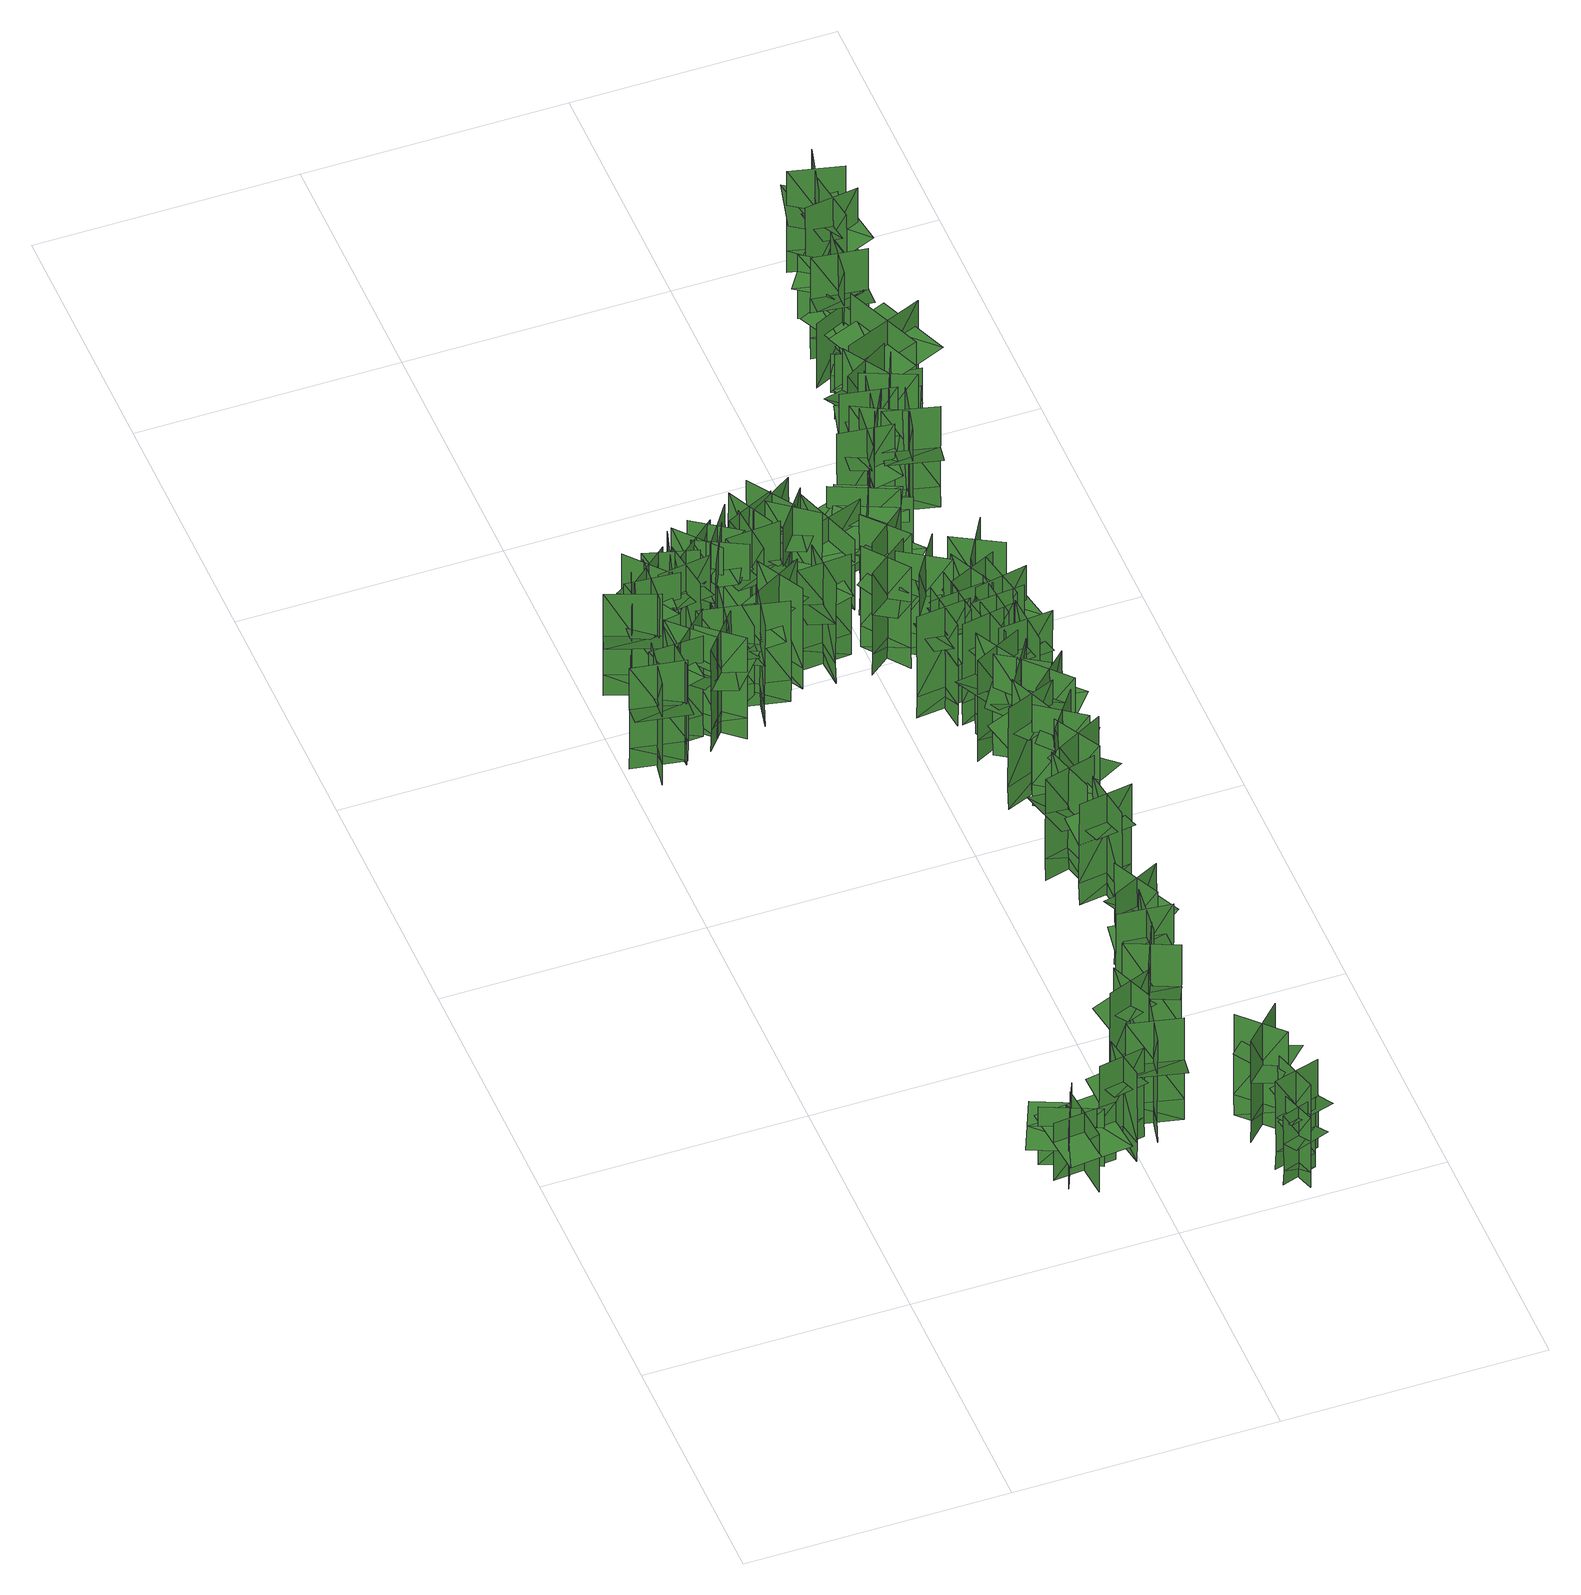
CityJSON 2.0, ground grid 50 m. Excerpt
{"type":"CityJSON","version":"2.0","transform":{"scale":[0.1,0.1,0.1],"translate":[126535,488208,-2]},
"CityObjects":{
"tree1":{"type":"SolitaryVegetationObject","geometry":[{"type":"MultiSurface","lod":"1","boundaries":[[[0,1,2]],[[0,2,3]],[[4,5,6]],[[4,6,7]],[[8,9,10]],[[8,10,11]],[[8,11,12]],[[8,12,13]]]}]},
"tree2":{"type":"SolitaryVegetationObject","geometry":[{"type":"MultiSurface","lod":"1","boundaries":[[[14,15,16]],[[14,16,17]],[[18,19,20]],[[18,20,21]],[[22,23,24]],[[22,24,25]],[[22,25,26]],[[22,26,27]]]}]},
"tree3":{"type":"SolitaryVegetationObject","geometry":[{"type":"MultiSurface","lod":"1","boundaries":[[[28,29,30]],[[28,30,31]],[[32,33,34]],[[32,34,35]],[[36,37,33]],[[36,33,32]],[[38,39,29]],[[38,29,28]],[[40,41,42]],[[40,42,43]],[[44,45,46]],[[44,46,47]]]}]},
"tree4":{"type":"SolitaryVegetationObject","geometry":[{"type":"MultiSurface","lod":"1","boundaries":[[[48,49,50]],[[48,50,51]],[[52,53,54]],[[52,54,55]],[[56,57,53]],[[56,53,52]],[[58,59,49]],[[58,49,48]],[[60,61,62]],[[60,62,63]],[[64,65,66]],[[64,66,67]]]}]},
"tree5":{"type":"SolitaryVegetationObject","geometry":[{"type":"MultiSurface","lod":"1","boundaries":[[[68,69,70]],[[68,70,71]],[[72,73,74]],[[72,74,75]],[[76,77,73]],[[76,73,72]],[[78,79,69]],[[78,69,68]],[[80,81,82]],[[80,82,83]],[[84,85,86]],[[84,86,87]]]}]},
"tree6":{"type":"SolitaryVegetationObject","geometry":[{"type":"MultiSurface","lod":"1","boundaries":[[[88,89,90]],[[88,90,91]],[[92,93,94]],[[92,94,95]],[[96,97,93]],[[96,93,92]],[[98,99,89]],[[98,89,88]],[[100,101,102]],[[100,102,103]],[[104,105,106]],[[104,106,107]]]}]},
"tree7":{"type":"SolitaryVegetationObject","geometry":[{"type":"MultiSurface","lod":"1","boundaries":[[[108,109,110]],[[108,110,111]],[[112,113,114]],[[112,114,115]],[[116,117,113]],[[116,113,112]],[[118,119,109]],[[118,109,108]],[[120,121,122]],[[120,122,123]],[[124,125,126]],[[124,126,127]]]}]},
"tree8":{"type":"SolitaryVegetationObject","geometry":[{"type":"MultiSurface","lod":"1","boundaries":[[[128,129,130]],[[128,130,131]],[[132,133,134]],[[132,134,135]],[[136,137,133]],[[136,133,132]],[[138,139,129]],[[138,129,128]],[[140,141,142]],[[140,142,143]],[[144,145,146]],[[144,146,147]]]}]},
"tree9":{"type":"SolitaryVegetationObject","geometry":[{"type":"MultiSurface","lod":"1","boundaries":[[[148,149,150]],[[148,150,151]],[[152,153,154]],[[152,154,155]],[[156,157,153]],[[156,153,152]],[[158,159,149]],[[158,149,148]],[[160,161,162]],[[160,162,163]],[[164,165,166]],[[164,166,167]]]}]},
"tree10":{"type":"SolitaryVegetationObject","geometry":[{"type":"MultiSurface","lod":"1","boundaries":[[[168,169,170]],[[168,170,171]],[[172,173,174]],[[172,174,175]],[[176,177,173]],[[176,173,172]],[[178,179,169]],[[178,169,168]],[[180,181,182]],[[180,182,183]],[[184,185,186]],[[184,186,187]]]}]},
"tree11":{"type":"SolitaryVegetationObject","geometry":[{"type":"MultiSurface","lod":"1","boundaries":[[[188,189,190]],[[188,190,191]],[[192,193,194]],[[192,194,195]],[[196,197,193]],[[196,193,192]],[[198,199,189]],[[198,189,188]],[[200,201,202]],[[200,202,203]],[[204,205,206]],[[204,206,207]]]}]},
"tree12":{"type":"SolitaryVegetationObject","geometry":[{"type":"MultiSurface","lod":"1","boundaries":[[[208,209,210]],[[208,210,211]],[[212,213,214]],[[212,214,215]],[[216,217,213]],[[216,213,212]],[[218,219,209]],[[218,209,208]],[[220,221,222]],[[220,222,223]],[[224,225,226]],[[224,226,227]]]}]},
"tree13":{"type":"SolitaryVegetationObject","geometry":[{"type":"MultiSurface","lod":"1","boundaries":[[[228,229,230]],[[228,230,231]],[[232,233,234]],[[232,234,235]],[[236,237,233]],[[236,233,232]],[[238,239,229]],[[238,229,228]],[[240,241,242]],[[240,242,243]],[[244,245,246]],[[244,246,247]]]}]},
"tree14":{"type":"SolitaryVegetationObject","geometry":[{"type":"MultiSurface","lod":"1","boundaries":[[[248,249,250]],[[248,250,251]],[[252,253,254]],[[252,254,255]],[[256,257,253]],[[256,253,252]],[[258,259,249]],[[258,249,248]],[[260,261,262]],[[260,262,263]],[[264,265,266]],[[264,266,267]]]}]},
"tree15":{"type":"SolitaryVegetationObject","geometry":[{"type":"MultiSurface","lod":"1","boundaries":[[[268,269,270]],[[268,270,271]],[[272,273,274]],[[272,274,275]],[[276,277,273]],[[276,273,272]],[[278,279,269]],[[278,269,268]],[[280,281,282]],[[280,282,283]],[[284,285,286]],[[284,286,287]]]}]},
"tree16":{"type":"SolitaryVegetationObject","geometry":[{"type":"MultiSurface","lod":"1","boundaries":[[[288,289,290]],[[288,290,291]],[[292,293,294]],[[292,294,295]],[[296,297,293]],[[296,293,292]],[[298,299,289]],[[298,289,288]],[[300,301,302]],[[300,302,303]],[[304,305,306]],[[304,306,307]]]}]},
"tree17":{"type":"SolitaryVegetationObject","geometry":[{"type":"MultiSurface","lod":"1","boundaries":[[[308,309,310]],[[308,310,311]],[[312,313,314]],[[312,314,315]],[[316,317,313]],[[316,313,312]],[[318,319,309]],[[318,309,308]],[[320,321,322]],[[320,322,323]],[[324,325,326]],[[324,326,327]]]}]},
"tree18":{"type":"SolitaryVegetationObject","geometry":[{"type":"MultiSurface","lod":"1","boundaries":[[[328,329,330]],[[328,330,331]],[[332,333,334]],[[332,334,335]],[[336,337,333]],[[336,333,332]],[[338,339,329]],[[338,329,328]],[[340,341,342]],[[340,342,343]],[[344,345,346]],[[344,346,347]]]}]},
"tree19":{"type":"SolitaryVegetationObject","geometry":[{"type":"MultiSurface","lod":"1","boundaries":[[[348,349,350]],[[348,350,351]],[[352,353,354]],[[352,354,355]],[[356,357,353]],[[356,353,352]],[[358,359,349]],[[358,349,348]],[[360,361,362]],[[360,362,363]],[[364,365,366]],[[364,366,367]]]}]},
"tree20":{"type":"SolitaryVegetationObject","geometry":[{"type":"MultiSurface","lod":"1","boundaries":[[[368,369,370]],[[368,370,371]],[[372,373,374]],[[372,374,375]],[[376,377,373]],[[376,373,372]],[[378,379,369]],[[378,369,368]],[[380,381,382]],[[380,382,383]],[[384,385,386]],[[384,386,387]]]}]},
"tree21":{"type":"SolitaryVegetationObject","geometry":[{"type":"MultiSurface","lod":"1","boundaries":[[[388,389,390]],[[388,390,391]],[[392,393,394]],[[392,394,395]],[[396,397,398]],[[396,398,399]],[[396,400,401]],[[396,401,397]]]}]},
"tree22":{"type":"SolitaryVegetationObject","geometry":[{"type":"MultiSurface","lod":"1","boundaries":[[[402,403,404]],[[402,404,405]],[[406,407,408]],[[406,408,409]],[[410,411,407]],[[410,407,406]],[[412,413,403]],[[412,403,402]],[[414,415,416]],[[414,416,417]],[[418,419,420]],[[418,420,421]]]}]},
"tree23":{"type":"SolitaryVegetationObject","geometry":[{"type":"MultiSurface","lod":"1","boundaries":[[[422,423,424]],[[422,424,425]],[[426,427,428]],[[426,428,429]],[[430,431,427]],[[430,427,426]],[[432,433,423]],[[432,423,422]],[[434,435,436]],[[434,436,437]],[[438,439,440]],[[438,440,441]]]}]},
"tree24":{"type":"SolitaryVegetationObject","geometry":[{"type":"MultiSurface","lod":"1","boundaries":[[[442,443,444]],[[442,444,445]],[[446,447,448]],[[446,448,449]],[[450,451,447]],[[450,447,446]],[[452,453,443]],[[452,443,442]],[[454,455,456]],[[454,456,457]],[[458,459,460]],[[458,460,461]]]}]},
"tree25":{"type":"SolitaryVegetationObject","geometry":[{"type":"MultiSurface","lod":"1","boundaries":[[[462,463,464]],[[462,464,465]],[[466,467,468]],[[466,468,469]],[[470,471,467]],[[470,467,466]],[[472,473,463]],[[472,463,462]],[[474,475,476]],[[474,476,477]],[[478,479,480]],[[478,480,481]]]}]},
"tree26":{"type":"SolitaryVegetationObject","geometry":[{"type":"MultiSurface","lod":"1","boundaries":[[[482,483,484]],[[482,484,485]],[[486,487,488]],[[486,488,489]],[[490,491,487]],[[490,487,486]],[[492,493,483]],[[492,483,482]],[[494,495,496]],[[494,496,497]],[[498,499,500]],[[498,500,501]]]}]},
"tree27":{"type":"SolitaryVegetationObject","geometry":[{"type":"MultiSurface","lod":"1","boundaries":[[[502,503,504]],[[502,504,505]],[[506,507,508]],[[506,508,509]],[[510,511,507]],[[510,507,506]],[[512,513,503]],[[512,503,502]],[[514,515,516]],[[514,516,517]],[[518,519,520]],[[518,520,521]]]}]},
"tree28":{"type":"SolitaryVegetationObject","geometry":[{"type":"MultiSurface","lod":"1","boundaries":[[[522,523,524]],[[522,524,525]],[[526,527,528]],[[526,528,529]],[[530,531,527]],[[530,527,526]],[[532,533,523]],[[532,523,522]],[[534,535,536]],[[534,536,537]],[[538,539,540]],[[538,540,541]]]}]},
"tree29":{"type":"SolitaryVegetationObject","geometry":[{"type":"MultiSurface","lod":"1","boundaries":[[[542,543,544]],[[542,544,545]],[[546,547,548]],[[546,548,549]],[[550,551,547]],[[550,547,546]],[[552,553,543]],[[552,543,542]],[[554,555,556]],[[554,556,557]],[[558,559,560]],[[558,560,561]]]}]},
"tree30":{"type":"SolitaryVegetationObject","geometry":[{"type":"MultiSurface","lod":"1","boundaries":[[[562,563,564]],[[562,564,565]],[[566,567,568]],[[566,568,569]],[[570,571,567]],[[570,567,566]],[[572,573,563]],[[572,563,562]],[[574,575,576]],[[574,576,577]],[[578,579,580]],[[578,580,581]]]}]},
"tree31":{"type":"SolitaryVegetationObject","geometry":[{"type":"MultiSurface","lod":"1","boundaries":[[[582,583,584]],[[582,584,585]],[[586,587,588]],[[586,588,589]],[[590,591,587]],[[590,587,586]],[[592,593,583]],[[592,583,582]],[[594,595,596]],[[594,596,597]],[[598,599,600]],[[598,600,601]]]}]},
"tree32":{"type":"SolitaryVegetationObject","geometry":[{"type":"MultiSurface","lod":"1","boundaries":[[[602,603,604]],[[602,604,605]],[[606,607,608]],[[606,608,609]],[[610,611,607]],[[610,607,606]],[[612,613,603]],[[612,603,602]],[[614,615,616]],[[614,616,617]],[[618,619,620]],[[618,620,621]]]}]},
"tree33":{"type":"SolitaryVegetationObject","geometry":[{"type":"MultiSurface","lod":"1","boundaries":[[[622,623,624]],[[622,624,625]],[[626,627,628]],[[626,628,629]],[[630,631,627]],[[630,627,626]],[[632,633,623]],[[632,623,622]],[[634,635,636]],[[634,636,637]],[[638,639,640]],[[638,640,641]]]}]},
"tree34":{"type":"SolitaryVegetationObject","geometry":[{"type":"MultiSurface","lod":"1","boundaries":[[[642,643,644]],[[642,644,645]],[[646,647,648]],[[646,648,649]],[[650,651,647]],[[650,647,646]],[[652,653,643]],[[652,643,642]],[[654,655,656]],[[654,656,657]],[[658,659,660]],[[658,660,661]]]}]},
"tree35":{"type":"SolitaryVegetationObject","geometry":[{"type":"MultiSurface","lod":"1","boundaries":[[[662,663,664]],[[662,664,665]],[[666,667,668]],[[666,668,669]],[[670,671,667]],[[670,667,666]],[[672,673,663]],[[672,663,662]],[[674,675,676]],[[674,676,677]],[[678,679,680]],[[678,680,681]]]}]},
"tree36":{"type":"SolitaryVegetationObject","geometry":[{"type":"MultiSurface","lod":"1","boundaries":[[[682,683,684]],[[682,684,685]],[[686,687,688]],[[686,688,689]],[[690,691,687]],[[690,687,686]],[[692,693,683]],[[692,683,682]],[[694,695,696]],[[694,696,697]],[[698,699,700]],[[698,700,701]]]}]},
"tree37":{"type":"SolitaryVegetationObject","geometry":[{"type":"MultiSurface","lod":"1","boundaries":[[[702,703,704]],[[702,704,705]],[[706,707,708]],[[706,708,709]],[[710,711,707]],[[710,707,706]],[[712,713,703]],[[712,703,702]],[[714,715,716]],[[714,716,717]],[[718,719,720]],[[718,720,721]]]}]},
"tree38":{"type":"SolitaryVegetationObject","geometry":[{"type":"MultiSurface","lod":"1","boundaries":[[[722,723,724]],[[722,724,725]],[[726,727,728]],[[726,728,729]],[[730,731,727]],[[730,727,726]],[[732,733,723]],[[732,723,722]],[[734,735,736]],[[734,736,737]],[[738,739,740]],[[738,740,741]]]}]},
"tree39":{"type":"SolitaryVegetationObject","geometry":[{"type":"MultiSurface","lod":"1","boundaries":[[[742,743,744]],[[742,744,745]],[[746,747,748]],[[746,748,749]],[[750,751,747]],[[750,747,746]],[[752,753,743]],[[752,743,742]],[[754,755,756]],[[754,756,757]],[[758,759,760]],[[758,760,761]]]}]},
"tree40":{"type":"SolitaryVegetationObject","geometry":[{"type":"MultiSurface","lod":"1","boundaries":[[[762,763,764]],[[762,764,765]],[[766,767,768]],[[766,768,769]],[[770,771,767]],[[770,767,766]],[[772,773,763]],[[772,763,762]],[[774,775,776]],[[774,776,777]],[[778,779,780]],[[778,780,781]]]}]},
"tree41":{"type":"SolitaryVegetationObject","geometry":[{"type":"MultiSurface","lod":"1","boundaries":[[[782,783,784]],[[782,784,785]],[[786,787,788]],[[786,788,789]],[[790,791,792]],[[790,792,793]],[[790,793,794]],[[790,794,795]]]}]},
"tree42":{"type":"SolitaryVegetationObject","geometry":[{"type":"MultiSurface","lod":"1","boundaries":[[[796,797,798]],[[796,798,799]],[[800,801,802]],[[800,802,803]],[[804,805,801]],[[804,801,800]],[[806,807,797]],[[806,797,796]],[[808,809,810]],[[808,810,811]],[[812,813,814]],[[812,814,815]]]}]},
"tree43":{"type":"SolitaryVegetationObject","geometry":[{"type":"MultiSurface","lod":"1","boundaries":[[[816,817,818]],[[816,818,819]],[[820,821,822]],[[820,822,823]],[[824,825,821]],[[824,821,820]],[[826,827,817]],[[826,817,816]],[[828,829,830]],[[828,830,831]],[[832,833,834]],[[832,834,835]]]}]},
"tree44":{"type":"SolitaryVegetationObject","geometry":[{"type":"MultiSurface","lod":"1","boundaries":[[[836,837,838]],[[836,838,839]],[[840,841,842]],[[840,842,843]],[[844,845,841]],[[844,841,840]],[[846,847,837]],[[846,837,836]],[[848,849,850]],[[848,850,851]],[[852,853,854]],[[852,854,855]]]}]},
"tree45":{"type":"SolitaryVegetationObject","geometry":[{"type":"MultiSurface","lod":"1","boundaries":[[[856,857,858]],[[856,858,859]],[[860,861,862]],[[860,862,863]],[[864,865,861]],[[864,861,860]],[[866,867,857]],[[866,857,856]],[[868,869,870]],[[868,870,871]],[[872,873,874]],[[872,874,875]]]}]},
"tree46":{"type":"SolitaryVegetationObject","geometry":[{"type":"MultiSurface","lod":"1","boundaries":[[[876,877,878]],[[876,878,879]],[[880,881,882]],[[880,882,883]],[[884,885,881]],[[884,881,880]],[[886,887,877]],[[886,877,876]],[[888,889,890]],[[888,890,891]],[[892,893,894]],[[892,894,895]]]}]},
"tree47":{"type":"SolitaryVegetationObject","geometry":[{"type":"MultiSurface","lod":"1","boundaries":[[[896,897,898]],[[896,898,899]],[[900,901,902]],[[900,902,903]],[[904,905,901]],[[904,901,900]],[[906,907,897]],[[906,897,896]],[[908,909,910]],[[908,910,911]],[[912,913,914]],[[912,914,915]]]}]},
"tree48":{"type":"SolitaryVegetationObject","geometry":[{"type":"MultiSurface","lod":"1","boundaries":[[[916,917,918]],[[916,918,919]],[[920,921,922]],[[920,922,923]],[[924,925,921]],[[924,921,920]],[[926,927,917]],[[926,917,916]],[[928,929,930]],[[928,930,931]],[[932,933,934]],[[932,934,935]]]}]},
"tree49":{"type":"SolitaryVegetationObject","geometry":[{"type":"MultiSurface","lod":"1","boundaries":[[[936,937,938]],[[936,938,939]],[[940,941,942]],[[940,942,943]],[[944,945,941]],[[944,941,940]],[[946,947,937]],[[946,937,936]],[[948,949,950]],[[948,950,951]],[[952,953,954]],[[952,954,955]]]}]},
"tree50":{"type":"SolitaryVegetationObject","geometry":[{"type":"MultiSurface","lod":"1","boundaries":[[[956,957,958]],[[956,958,959]],[[960,961,962]],[[960,962,963]],[[964,965,961]],[[964,961,960]],[[966,967,957]],[[966,957,956]],[[968,969,970]],[[968,970,971]],[[972,973,974]],[[972,974,975]]]}]},
"tree51":{"type":"SolitaryVegetationObject","geometry":[{"type":"MultiSurface","lod":"1","boundaries":[[[976,977,978]],[[976,978,979]],[[980,981,982]],[[980,982,983]],[[984,985,986]],[[984,986,987]],[[984,988,989]],[[984,989,985]]]}]},
"tree52":{"type":"SolitaryVegetationObject","geometry":[{"type":"MultiSurface","lod":"1","boundaries":[[[990,991,992]],[[990,992,993]],[[994,995,996]],[[994,996,997]],[[998,999,995]],[[998,995,994]],[[1000,1001,991]],[[1000,991,990]],[[1002,1003,1004]],[[1002,1004,1005]],[[1006,1007,1008]],[[1006,1008,1009]]]}]},
"tree53":{"type":"SolitaryVegetationObject","geometry":[{"type":"MultiSurface","lod":"1","boundaries":[[[1010,1011,1012]],[[1010,1012,1013]],[[1014,1015,1016]],[[1014,1016,1017]],[[1018,1019,1015]],[[1018,1015,1014]],[[1020,1021,1011]],[[1020,1011,1010]],[[1022,1023,1024]],[[1022,1024,1025]],[[1026,1027,1028]],[[1026,1028,1029]]]}]},
"tree54":{"type":"SolitaryVegetationObject","geometry":[{"type":"MultiSurface","lod":"1","boundaries":[[[1030,1031,1032]],[[1030,1032,1033]],[[1034,1035,1036]],[[1034,1036,1037]],[[1038,1039,1035]],[[1038,1035,1034]],[[1040,1041,1031]],[[1040,1031,1030]],[[1042,1043,1044]],[[1042,1044,1045]],[[1046,1047,1048]],[[1046,1048,1049]]]}]},
"tree55":{"type":"SolitaryVegetationObject","geometry":[{"type":"MultiSurface","lod":"1","boundaries":[[[1050,1051,1052]],[[1050,1052,1053]],[[1054,1055,1056]],[[1054,1056,1057]],[[1058,1059,1060]],[[1058,1060,1061]],[[1058,1062,1063]],[[1058,1063,1059]]]}]},
"tree56":{"type":"SolitaryVegetationObject","geometry":[{"type":"MultiSurface","lod":"1","boundaries":[[[1064,1065,1066]],[[1064,1066,1067]],[[1068,1069,1070]],[[1068,1070,1071]],[[1072,1073,1069]],[[1072,1069,1068]],[[1074,1075,1065]],[[1074,1065,1064]],[[1076,1077,1078]],[[1076,1078,1079]],[[1080,1081,1082]],[[1080,1082,1083]]]}]},
"tree57":{"type":"SolitaryVegetationObject","geometry":[{"type":"MultiSurface","lod":"1","boundaries":[[[1084,1085,1086]],[[1084,1086,1087]],[[1088,1089,1090]],[[1088,1090,1091]],[[1092,1093,1089]],[[1092,1089,1088]],[[1094,1095,1085]],[[1094,1085,1084]],[[1096,1097,1098]],[[1096,1098,1099]],[[1100,1101,1102]],[[1100,1102,1103]]]}]},
"tree58":{"type":"SolitaryVegetationObject","geometry":[{"type":"MultiSurface","lod":"1","boundaries":[[[1104,1105,1106]],[[1104,1106,1107]],[[1108,1109,1110]],[[1108,1110,1111]],[[1112,1113,1109]],[[1112,1109,1108]],[[1114,1115,1105]],[[1114,1105,1104]],[[1116,1117,1118]],[[1116,1118,1119]],[[1120,1121,1122]],[[1120,1122,1123]]]}]},
"tree59":{"type":"SolitaryVegetationObject","geometry":[{"type":"MultiSurface","lod":"1","boundaries":[[[1124,1125,1126]],[[1124,1126,1127]],[[1128,1129,1130]],[[1128,1130,1131]],[[1132,1133,1129]],[[1132,1129,1128]],[[1134,1135,1125]],[[1134,1125,1124]],[[1136,1137,1138]],[[1136,1138,1139]],[[1140,1141,1142]],[[1140,1142,1143]]]}]},
"tree60":{"type":"SolitaryVegetationObject","geometry":[{"type":"MultiSurface","lod":"1","boundaries":[[[1144,1145,1146]],[[1144,1146,1147]],[[1148,1149,1150]],[[1148,1150,1151]],[[1152,1153,1149]],[[1152,1149,1148]],[[1154,1155,1145]],[[1154,1145,1144]],[[1156,1157,1158]],[[1156,1158,1159]],[[1160,1161,1162]],[[1160,1162,1163]]]}]},
"tree61":{"type":"SolitaryVegetationObject","geometry":[{"type":"MultiSurface","lod":"1","boundaries":[[[1164,1165,1166]],[[1164,1166,1167]],[[1168,1169,1170]],[[1168,1170,1171]],[[1172,1173,1174]],[[1172,1174,1175]],[[1172,1176,1177]],[[1172,1177,1173]]]}]},
"tree62":{"type":"SolitaryVegetationObject","geometry":[{"type":"MultiSurface","lod":"1","boundaries":[[[1178,1179,1180]],[[1178,1180,1181]],[[1182,1183,1184]],[[1182,1184,1185]],[[1186,1187,1188]],[[1186,1188,1189]],[[1186,1190,1191]],[[1186,1191,1187]]]}]},
"tree63":{"type":"SolitaryVegetationObject","geometry":[{"type":"MultiSurface","lod":"1","boundaries":[[[1192,1193,1194]],[[1192,1194,1195]],[[1196,1197,1198]],[[1196,1198,1199]],[[1200,1201,1202]],[[1200,1202,1203]],[[1200,1204,1205]],[[1200,1205,1201]]]}]},
"tree64":{"type":"SolitaryVegetationObject","geometry":[{"type":"MultiSurface","lod":"1","boundaries":[[[1206,1207,1208]],[[1206,1208,1209]],[[1210,1211,1212]],[[1210,1212,1213]],[[1214,1215,1216]],[[1214,1216,1217]],[[1214,1218,1219]],[[1214,1219,1215]]]}]},
"tree65":{"type":"SolitaryVegetationObject","geometry":[{"type":"MultiSurface","lod":"1","boundaries":[[[1220,1221,1222]],[[1220,1222,1223]],[[1224,1225,1226]],[[1224,1226,1227]],[[1228,1229,1230]],[[1228,1230,1231]],[[1228,1232,1233]],[[1228,1233,1229]]]}]},
"tree66":{"type":"SolitaryVegetationObject","geometry":[{"type":"MultiSurface","lod":"1","boundaries":[[[1234,1235,1236]],[[1234,1236,1237]],[[1238,1239,1240]],[[1238,1240,1241]],[[1242,1243,1244]],[[1242,1244,1245]],[[1242,1246,1247]],[[1242,1247,1243]]]}]},
"tree67":{"type":"SolitaryVegetationObject","geometry":[{"type":"MultiSurface","lod":"1","boundaries":[[[1248,1249,1250]],[[1248,1250,1251]],[[1252,1253,1254]],[[1252,1254,1255]],[[1256,1257,1258]],[[1256,1258,1259]],[[1256,1260,1261]],[[1256,1261,1257]]]}]},
"tree68":{"type":"SolitaryVegetationObject","geometry":[{"type":"MultiSurface","lod":"1","boundaries":[[[1262,1263,1264]],[[1262,1264,1265]],[[1266,1267,1268]],[[1266,1268,1269]],[[1270,1271,1267]],[[1270,1267,1266]],[[1272,1273,1263]],[[1272,1263,1262]],[[1274,1275,1276]],[[1274,1276,1277]],[[1278,1279,1280]],[[1278,1280,1281]]]}]},
"tree69":{"type":"SolitaryVegetationObject","geometry":[{"type":"MultiSurface","lod":"1","boundaries":[[[1282,1283,1284]],[[1282,1284,1285]],[[1286,1287,1288]],[[1286,1288,1289]],[[1290,1291,1292]],[[1290,1292,1293]],[[1290,1294,1295]],[[1290,1295,1291]]]}]},
"tree70":{"type":"SolitaryVegetationObject","geometry":[{"type":"MultiSurface","lod":"1","boundaries":[[[1296,1297,1298]],[[1296,1298,1299]],[[1300,1301,1302]],[[1300,1302,1303]],[[1304,1305,1306]],[[1304,1306,1307]],[[1304,1308,1309]],[[1304,1309,1305]]]}]},
"tree71":{"type":"SolitaryVegetationObject","geometry":[{"type":"MultiSurface","lod":"1","boundaries":[[[1310,1311,1312]],[[1310,1312,1313]],[[1314,1315,1316]],[[1314,1316,1317]],[[1318,1319,1315]],[[1318,1315,1314]],[[1320,1321,1311]],[[1320,1311,1310]],[[1322,1323,1324]],[[1322,1324,1325]],[[1326,1327,1328]],[[1326,1328,1329]]]}]},
"tree72":{"type":"SolitaryVegetationObject","geometry":[{"type":"MultiSurface","lod":"1","boundaries":[[[1330,1331,1332]],[[1330,1332,1333]],[[1334,1335,1336]],[[1334,1336,1337]],[[1338,1339,1335]],[[1338,1335,1334]],[[1340,1341,1331]],[[1340,1331,1330]],[[1342,1343,1344]],[[1342,1344,1345]],[[1346,1347,1348]],[[1346,1348,1349]]]}]}
},
"vertices":[
[357,165,10],[357,165,150],[405,276,150],[405,276,10],[329,241,10],[329,241,150],[435,196,150],[435,196,10],[312,248,104],[288,193,104],[421,136,104],[445,191,104],[469,247,104],[336,304,104],
[340,193,11],[340,193,151],[460,204,151],[460,204,11],[394,255,11],[394,255,151],[404,139,151],[404,139,11],[392,272,105],[332,267,105],[345,123,105],[405,129,105],[465,134,105],[452,278,105],
[113,1392,61],[11,1410,61],[11,1411,256],[113,1394,256],[68,1456,61],[51,1354,61],[51,1354,256],[69,1456,256],[69,1456,10],[51,1354,10],[113,1394,10],[11,1411,10],[113,1393,156],[11,1411,156],[2,1359,175],[104,1341,175],[25,1408,187],[102,1396,187],[108,1435,197],[31,1447,197],
[107,1386,61],[103,1489,61],[104,1489,255],[108,1386,255],[160,1443,61],[57,1439,61],[57,1438,255],[160,1442,255],[160,1442,9],[57,1438,9],[108,1386,9],[104,1489,9],[108,1386,156],[104,1489,156],[51,1487,174],[55,1384,174],[104,1475,186],[108,1398,186],[147,1399,197],[144,1477,197],
[131,1564,58],[34,1600,58],[34,1601,253],[131,1566,253],[98,1635,58],[63,1538,58],[64,1538,253],[99,1635,253],[99,1635,7],[64,1538,7],[131,1566,7],[34,1601,7],[131,1565,153],[34,1601,153],[16,1551,172],[113,1516,172],[47,1596,184],[121,1570,184],[134,1607,194],[61,1633,194],
[437,226,56],[526,241,56],[526,240,227],[437,224,227],[493,186,57],[477,275,57],[477,275,227],[492,186,227],[492,186,11],[477,275,11],[437,224,11],[526,240,11],[437,225,139],[526,240,139],[519,286,156],[429,270,156],[514,238,166],[447,226,166],[453,192,176],[520,204,176],
[181,1426,62],[108,1500,62],[109,1502,256],[182,1428,256],[182,1505,62],[108,1432,62],[109,1432,256],[183,1504,256],[183,1504,10],[109,1432,10],[182,1428,10],[109,1502,10],[182,1427,157],[109,1501,157],[71,1464,176],[144,1390,176],[119,1491,187],[174,1436,187],[202,1464,198],[147,1519,198],
[121,1556,58],[128,1660,58],[130,1659,252],[122,1556,252],[180,1607,58],[77,1615,58],[77,1614,252],[180,1606,252],[180,1606,6],[77,1614,6],[122,1556,6],[130,1659,6],[122,1556,153],[129,1659,153],[77,1663,172],[69,1560,172],[128,1645,183],[123,1568,183],[162,1565,194],[167,1643,194],
[606,254,62],[505,277,62],[506,278,257],[607,256,257],[565,320,62],[542,219,62],[543,219,257],[566,320,257],[566,320,10],[543,219,10],[607,256,10],[506,278,10],[606,255,157],[505,278,157],[494,226,176],[595,203,176],[519,275,188],[595,258,188],[604,296,198],[528,313,198],
[230,1484,58],[162,1405,58],[161,1406,252],[228,1485,252],[152,1478,58],[230,1411,58],[231,1412,252],[152,1479,252],[152,1479,6],[231,1412,6],[228,1485,6],[161,1406,6],[229,1485,153],[161,1406,153],[201,1372,172],[269,1450,172],[171,1417,183],[221,1476,183],[191,1502,194],[141,1442,194],
[102,1687,57],[169,1608,57],[168,1607,251],[101,1686,251],[95,1609,57],[174,1676,57],[174,1677,251],[95,1610,251],[95,1610,5],[174,1677,5],[101,1686,5],[168,1607,5],[101,1686,152],[168,1607,152],[208,1641,170],[142,1720,170],[159,1618,182],[108,1677,182],[79,1652,193],[129,1593,193],
[271,1483,62],[169,1501,62],[169,1503,256],[271,1485,256],[226,1548,62],[208,1446,62],[209,1446,256],[227,1548,256],[227,1548,10],[209,1446,10],[271,1485,10],[169,1503,10],[271,1485,157],[169,1502,157],[160,1450,175],[262,1432,175],[183,1500,187],[259,1487,187],[266,1526,198],[189,1539,198],
[164,1609,57],[192,1709,57],[194,1709,252],[166,1609,252],[233,1647,57],[133,1675,57],[133,1674,252],[232,1646,252],[232,1646,6],[133,1674,6],[166,1609,6],[194,1709,6],[165,1609,152],[193,1709,152],[142,1723,171],[114,1623,171],[189,1695,183],[169,1620,183],[207,1610,193],[227,1685,193],
[141,1613,59],[243,1628,59],[243,1626,254],[141,1612,254],[203,1566,60],[188,1668,60],[187,1668,254],[202,1566,254],[202,1566,8],[187,1668,8],[141,1612,8],[243,1626,8],[141,1612,154],[243,1627,154],[236,1679,173],[133,1664,173],[229,1625,185],[152,1613,185],[158,1574,196],[235,1586,196],
[519,391,54],[604,424,54],[604,422,224],[520,390,224],[581,363,54],[549,447,54],[548,447,224],[581,363,224],[581,363,9],[548,447,9],[520,390,9],[604,422,9],[519,390,137],[604,423,137],[587,466,154],[503,433,154],[592,418,164],[529,393,164],[542,361,173],[605,386,173],
[269,1429,60],[290,1530,60],[292,1530,254],[270,1428,254],[335,1471,60],[233,1492,60],[233,1492,254],[334,1470,254],[334,1470,8],[233,1492,8],[270,1428,8],[292,1530,8],[270,1428,155],[291,1530,155],[240,1541,173],[218,1439,173],[288,1516,185],[273,1440,185],[311,1432,196],[327,1508,196],
[193,1644,58],[273,1710,58],[274,1709,252],[195,1642,252],[271,1636,58],[205,1716,58],[204,1715,252],[271,1636,252],[271,1636,6],[204,1715,6],[195,1642,6],[274,1709,6],[194,1643,153],[274,1709,153],[240,1750,172],[160,1683,172],[263,1700,183],[203,1650,183],[229,1620,194],[288,1670,194],
[665,424,63],[570,466,63],[571,467,258],[666,426,258],[637,497,63],[596,402,63],[596,402,258],[637,497,258],[637,497,12],[596,402,12],[666,426,12],[571,467,12],[666,425,158],[570,467,158],[549,418,177],[645,377,177],[584,461,189],[655,431,189],[670,467,199],[599,497,199],
[243,1604,59],[290,1696,59],[291,1696,253],[245,1603,253],[318,1628,59],[225,1675,59],[225,1674,253],[317,1627,253],[317,1627,7],[225,1674,7],[245,1603,7],[291,1696,7],[244,1604,154],[291,1696,154],[244,1720,173],[197,1627,173],[285,1683,184],[250,1614,184],[285,1596,195],[320,1666,195],
[779,66,43],[712,43,43],[711,44,177],[779,67,177],[731,90,44],[754,22,44],[754,22,177],[731,90,177],[731,90,8],[754,22,8],[779,67,8],[711,44,8],[779,66,109],[711,43,109],[723,9,121],[790,32,121],[721,47,130],[771,64,130],[762,90,137],[712,72,137],
[642,487,13],[595,522,13],[595,522,91],[642,487,91],[635,533,13],[600,486,13],[600,486,91],[635,533,91],[638,490,71],[595,522,71],[581,503,71],[624,471,71],[652,508,71],[609,541,71],
[760,211,85],[687,138,85],[686,139,280],[759,212,280],[682,211,86],[755,138,86],[756,138,280],[683,212,280],[683,212,34],[756,138,34],[759,212,34],[686,139,34],[760,211,180],[686,138,180],[723,101,199],[797,174,199],[696,148,211],[751,204,211],[723,231,222],[668,176,222],
[799,106,55],[712,81,55],[711,83,225],[799,108,225],[739,140,55],[764,53,55],[765,53,225],[740,140,225],[740,140,10],[765,53,10],[799,108,10],[711,83,10],[799,107,138],[712,82,138],[724,38,155],[811,63,155],[724,86,165],[789,105,165],[779,138,174],[714,119,174],
[288,1512,62],[379,1561,62],[380,1560,257],[289,1510,257],[363,1489,63],[314,1580,63],[313,1580,257],[363,1489,257],[363,1489,11],[313,1580,11],[289,1510,11],[380,1560,11],[289,1511,157],[380,1560,157],[355,1607,176],[264,1557,176],[367,1554,188],[299,1516,188],[318,1482,199],[386,1519,199],
[313,1735,58],[253,1650,58],[252,1651,253],[311,1736,253],[236,1722,59],[321,1663,59],[321,1663,253],[236,1722,253],[236,1722,7],[321,1663,7],[311,1736,7],[252,1651,7],[312,1736,153],[253,1651,153],[296,1620,172],[355,1706,172],[261,1662,184],[305,1726,184],[272,1749,195],[228,1685,195],
[585,535,67],[688,525,67],[688,523,262],[585,534,262],[634,475,68],[645,578,68],[644,578,262],[633,475,262],[633,475,16],[644,578,16],[585,534,16],[688,523,16],[585,534,162],[688,524,162],[693,577,181],[590,587,181],[674,525,193],[597,533,193],[593,494,203],[670,486,203],
[386,1659,62],[282,1651,62],[282,1652,256],[386,1660,256],[327,1710,62],[334,1607,62],[335,1607,256],[327,1710,256],[327,1710,10],[335,1607,10],[386,1660,10],[282,1652,10],[386,1660,157],[282,1652,157],[286,1599,176],[390,1607,176],[297,1653,187],[374,1659,187],[371,1698,198],[293,1692,198],
[629,654,69],[673,561,69],[672,560,263],[627,653,263],[602,581,69],[696,625,69],[695,626,263],[602,581,263],[602,581,17],[695,626,17],[627,653,17],[672,560,17],[628,654,164],[672,560,164],[720,583,182],[676,676,182],[666,573,194],[632,643,194],[597,626,205],[631,556,205],
[371,1666,58],[326,1759,58],[328,1760,253],[373,1667,253],[398,1740,59],[304,1695,59],[304,1694,253],[398,1739,253],[398,1739,7],[304,1694,7],[373,1667,7],[328,1760,7],[372,1666,153],[327,1760,153],[280,1737,172],[324,1644,172],[334,1747,184],[368,1677,184],[403,1694,195],[369,1764,195],
[421,1482,61],[415,1585,61],[416,1585,256],[423,1482,256],[473,1540,62],[370,1534,62],[370,1533,256],[473,1540,256],[473,1540,10],[370,1533,10],[423,1482,10],[416,1585,10],[422,1482,156],[416,1585,156],[363,1582,175],[369,1479,175],[417,1571,187],[422,1494,187],[461,1496,198],[456,1574,198],
[650,853,65],[623,953,65],[624,954,259],[652,854,259],[689,921,65],[589,894,65],[590,893,259],[690,920,259],[690,920,13],[590,893,13],[652,854,13],[624,954,13],[651,854,160],[624,954,160],[573,940,178],[600,840,178],[628,940,190],[649,865,190],[686,876,201],[666,951,201],
[383,1641,64],[446,1723,64],[447,1722,259],[384,1640,259],[460,1651,64],[378,1714,64],[378,1713,259],[460,1650,259],[460,1650,12],[378,1713,12],[384,1640,12],[447,1722,12],[384,1640,159],[447,1722,159],[405,1755,178],[342,1673,178],[438,1711,190],[391,1649,190],[422,1625,200],[469,1687,200],
[621,812,69],[724,826,69],[724,825,264],[622,810,264],[684,764,69],[669,867,69],[668,867,264],[683,764,264],[683,764,18],[668,867,18],[622,810,18],[724,825,18],[621,810,164],[724,825,164],[717,878,183],[614,863,183],[710,823,195],[633,812,195],[639,773,205],[716,784,205],
[370,1780,58],[426,1693,58],[425,1692,252],[368,1779,252],[353,1703,58],[440,1759,58],[439,1760,252],[352,1704,252],[352,1704,6],[439,1760,6],[368,1779,6],[425,1692,6],[369,1779,153],[425,1692,153],[469,1721,172],[413,1808,172],[417,1704,183],[375,1769,183],[342,1747,194],[384,1682,194],
[591,1082,66],[687,1121,66],[688,1119,260],[592,1080,260],[663,1051,66],[624,1147,66],[623,1146,260],[663,1051,260],[663,1051,14],[623,1146,14],[592,1080,14],[688,1119,14],[592,1081,161],[688,1120,161],[668,1169,179],[572,1130,179],[674,1114,191],[603,1084,191],[618,1048,202],[689,1078,202],
[729,1000,71],[639,950,71],[638,951,266],[729,1001,266],[654,1022,72],[704,931,72],[705,932,266],[655,1022,266],[655,1022,20],[705,932,20],[729,1001,20],[638,951,20],[729,1001,166],[638,951,166],[663,905,185],[754,954,185],[651,958,197],[718,995,197],[699,1030,207],[631,992,207],
[652,1188,61],[605,1280,61],[606,1280,256],[654,1189,256],[677,1262,61],[585,1215,61],[585,1214,256],[677,1261,256],[677,1261,10],[585,1214,10],[654,1189,10],[606,1280,10],[653,1188,156],[606,1280,156],[559,1256,175],[606,1164,175],[612,1268,187],[649,1199,187],[683,1217,197],[647,1286,197],
[574,1414,59],[585,1311,59],[584,1311,254],[573,1414,254],[525,1354,60],[628,1365,60],[628,1366,254],[525,1355,254],[525,1355,8],[628,1366,8],[573,1414,8],[584,1311,8],[573,1414,154],[584,1311,154],[637,1317,173],[626,1420,173],[583,1325,185],[574,1403,185],[535,1398,195],[544,1321,195],
[573,1545,58],[491,1482,58],[490,1483,253],[572,1546,253],[496,1556,58],[558,1473,58],[559,1474,253],[496,1556,253],[496,1556,7],[559,1474,7],[572,1546,7],[490,1483,7],[572,1546,153],[490,1483,153],[522,1441,172],[605,1504,172],[501,1492,184],[563,1539,184],[539,1570,194],[477,1523,194],
[709,1082,70],[649,998,70],[647,999,264],[708,1083,264],[632,1070,70],[716,1010,70],[716,1010,264],[632,1071,264],[633,1071,18],[716,1010,18],[708,1083,18],[647,999,18],[708,1083,165],[648,999,165],[691,968,184],[751,1052,184],[656,1011,195],[701,1074,195],[669,1097,206],[624,1034,206],
[517,1639,13],[517,1639,184],[469,1778,184],[469,1778,13],[428,1684,13],[428,1684,184],[562,1731,184],[562,1731,13],[408,1677,128],[432,1607,128],[599,1665,128],[574,1735,128],[550,1804,128],[383,1746,128],
[626,1147,64],[681,1235,64],[683,1234,258],[628,1146,258],[703,1164,64],[615,1219,64],[615,1218,258],[702,1163,258],[702,1163,12],[615,1218,12],[628,1146,12],[683,1234,12],[627,1146,159],[682,1234,159],[638,1262,178],[583,1174,178],[675,1222,189],[634,1156,189],[668,1135,200],[708,1201,200],
[592,1309,62],[694,1326,62],[694,1325,257],[592,1307,257],[656,1263,63],[638,1365,63],[637,1365,257],[655,1263,257],[655,1263,11],[637,1365,11],[592,1307,11],[694,1325,11],[592,1308,157],[694,1325,157],[685,1377,176],[583,1360,176],[680,1323,188],[604,1309,188],[611,1270,198],[687,1284,198],
[610,1442,60],[622,1339,60],[620,1339,254],[608,1442,254],[561,1381,60],[664,1393,60],[664,1394,254],[561,1382,254],[561,1382,8],[664,1394,8],[608,1442,8],[620,1339,8],[609,1442,155],[621,1339,155],[673,1345,173],[662,1448,173],[619,1353,185],[610,1430,185],[571,1425,196],[580,1348,196],
[521,1623,67],[588,1545,67],[587,1544,261],[519,1622,261],[515,1545,67],[593,1613,67],[592,1613,261],[514,1546,261],[514,1546,15],[592,1613,15],[519,1622,15],[587,1544,15],[520,1622,162],[588,1544,162],[628,1579,181],[560,1657,181],[578,1555,192],[527,1613,192],[497,1587,203],[549,1529,203],
[655,1182,71],[727,1107,71],[725,1106,265],[654,1181,265],[653,1104,71],[728,1175,71],[727,1176,265],[652,1105,265],[652,1105,19],[727,1176,19],[654,1181,19],[725,1106,19],[654,1181,166],[726,1107,166],[764,1143,184],[692,1218,184],[716,1117,196],[662,1173,196],[634,1145,207],[688,1090,207],
[624,1538,59],[568,1452,59],[566,1453,253],[623,1539,253],[547,1523,59],[634,1466,59],[635,1467,253],[548,1523,253],[548,1523,7],[635,1467,7],[623,1539,7],[566,1453,7],[623,1539,154],[567,1452,154],[611,1423,173],[667,1510,173],[574,1464,184],[616,1530,184],[583,1551,195],[541,1485,195],
[676,1380,65],[631,1474,65],[633,1475,260],[677,1381,260],[702,1454,66],[609,1410,66],[609,1409,260],[703,1453,260],[703,1453,14],[609,1409,14],[677,1381,14],[633,1475,14],[677,1381,160],[632,1474,160],[585,1452,179],[629,1358,179],[638,1462,191],[672,1392,191],[708,1409,201],[674,1479,201],
[644,1270,70],[747,1278,70],[748,1276,265],[644,1268,265],[703,1219,71],[695,1322,71],[695,1322,265],[702,1219,265],[702,1219,19],[695,1322,19],[644,1268,19],[748,1276,19],[644,1269,165],[747,1277,165],[743,1330,184],[640,1322,184],[733,1276,196],[656,1269,196],[659,1230,207],[736,1237,207],
[725,1355,66],[622,1345,66],[622,1347,261],[725,1357,261],[665,1405,66],[675,1302,66],[676,1302,261],[666,1405,261],[666,1405,15],[676,1302,15],[725,1357,15],[622,1347,15],[725,1356,161],[622,1346,161],[627,1293,180],[730,1304,180],[636,1347,192],[713,1356,192],[709,1395,202],[632,1387,202],
[519,1784,8],[638,1733,8],[638,1733,180],[519,1784,180],[558,1689,8],[609,1809,8],[609,1809,180],[558,1689,180],[529,1780,135],[638,1733,135],[659,1780,135],[549,1827,135],[509,1733,135],[618,1686,135],
[688,1442,70],[708,1340,70],[706,1340,264],[686,1442,264],[644,1377,70],[745,1397,70],[745,1398,264],[643,1378,264],[643,1378,18],[745,1398,18],[686,1442,18],[706,1340,18],[687,1442,165],[706,1340,165],[758,1350,183],[739,1452,183],[704,1354,195],[688,1430,195],[650,1423,206],[665,1347,206],
[731,1461,70],[641,1513,70],[642,1514,264],[732,1463,264],[711,1537,70],[659,1447,70],[660,1447,264],[712,1537,264],[712,1537,18],[660,1447,18],[732,1463,18],[642,1514,18],[731,1462,165],[642,1514,165],[615,1468,184],[705,1416,184],[654,1507,195],[722,1469,195],[741,1503,206],[673,1541,206],
[615,1873,62],[604,1770,62],[602,1771,257],[613,1874,257],[554,1825,62],[657,1814,62],[657,1814,257],[554,1826,257],[554,1826,11],[657,1814,11],[613,1874,11],[602,1771,11],[614,1874,157],[603,1771,157],[655,1765,176],[666,1868,176],[604,1785,188],[612,1862,188],[573,1866,198],[565,1789,198],
[672,1761,12],[594,1790,12],[594,1790,122],[672,1761,122],[644,1820,12],[615,1743,12],[615,1743,122],[644,1820,122],[665,1763,93],[594,1790,93],[583,1759,93],[654,1733,93],[676,1794,93],[605,1820,93],
[616,1811,64],[663,1903,64],[665,1902,259],[617,1811,259],[690,1834,64],[598,1882,64],[598,1882,259],[690,1834,259],[690,1834,12],[598,1882,12],[617,1811,12],[665,1902,12],[616,1811,159],[664,1903,159],[617,1927,178],[570,1835,178],[658,1890,190],[622,1821,190],[657,1803,200],[693,1872,200],
[593,1920,61],[695,1900,61],[695,1899,256],[593,1918,256],[637,1855,62],[656,1957,62],[655,1957,256],[636,1855,256],[636,1855,10],[655,1957,10],[593,1918,10],[695,1899,10],[593,1919,156],[695,1899,156],[705,1951,175],[603,1971,175],[681,1902,187],[604,1916,187],[597,1877,197],[674,1863,197],
[745,1822,67],[644,1845,67],[645,1847,261],[746,1823,261],[704,1888,67],[681,1787,67],[681,1787,261],[705,1888,261],[705,1888,15],[681,1787,15],[746,1823,15],[645,1847,15],[745,1823,162],[645,1846,162],[632,1795,181],[733,1771,181],[658,1843,192],[734,1826,192],[743,1864,203],[667,1881,203],
[692,1933,61],[638,2021,61],[639,2022,256],[694,1934,256],[711,2009,62],[623,1954,62],[623,1954,256],[711,2008,256],[711,2008,10],[623,1954,10],[694,1934,10],[639,2022,10],[693,1933,156],[639,2021,156],[594,1994,175],[648,1905,175],[646,2009,187],[688,1944,187],[721,1964,198],[680,2030,198],
[716,1983,62],[675,1888,62],[674,1888,257],[714,1984,257],[643,1954,63],[738,1914,63],[739,1915,257],[643,1955,257],[643,1955,11],[739,1915,11],[714,1984,11],[674,1888,11],[715,1984,157],[674,1888,157],[723,1868,176],[763,1963,176],[680,1901,188],[710,1973,188],[673,1988,199],[644,1916,199],
[762,2058,7],[652,2014,7],[652,2014,164],[762,2058,164],[677,2094,7],[720,1984,7],[720,1984,164],[677,2094,164],[753,2054,123],[652,2014,123],[669,1971,123],[770,2010,123],[736,2097,123],[635,2058,123],
[785,2016,8],[668,2031,8],[668,2031,164],[785,2016,164],[728,2090,8],[713,1973,8],[713,1973,164],[728,2090,164],[775,2017,124],[668,2031,124],[662,1985,124],[769,1971,124],[782,2064,124],[674,2078,124],
[730,2155,7],[711,2038,7],[711,2038,164],[730,2155,164],[654,2100,7],[771,2081,7],[771,2081,164],[654,2100,164],[728,2145,124],[711,2038,124],[757,2031,124],[774,2137,124],[682,2153,124],[665,2046,124],
[670,2163,9],[730,2126,9],[730,2126,103],[670,2163,103],[683,2108,9],[720,2169,9],[720,2169,103],[683,2108,103],[675,2160,79],[730,2126,79],[745,2150,79],[689,2184,79],[660,2136,79],[716,2102,79],
[711,2173,7],[775,2020,7],[775,2020,227],[711,2173,227],[662,2052,7],[815,2115,7],[815,2115,227],[662,2052,227],[717,2160,170],[775,2020,170],[835,2045,170],[777,2185,170],[656,2135,170],[714,1995,170],
[683,2273,6],[734,2166,6],[734,2166,162],[683,2273,162],[652,2185,6],[759,2235,6],[759,2235,162],[652,2185,162],[687,2264,122],[734,2166,122],[776,2186,122],[730,2284,122],[645,2244,122],[691,2146,122],
[719,2213,8],[734,2144,8],[734,2144,102],[719,2213,102],[689,2166,8],[758,2180,8],[758,2180,102],[689,2166,102],[721,2207,77],[734,2144,77],[761,2149,77],[748,2213,77],[693,2202,77],[706,2138,77],
[769,2238,61],[666,2252,61],[667,2253,255],[769,2240,255],[722,2301,61],[708,2198,61],[709,2198,255],[722,2301,255],[722,2301,9],[709,2198,9],[769,2240,9],[667,2253,9],[769,2240,156],[667,2253,156],[660,2200,174],[762,2187,174],[681,2251,186],[758,2242,186],[763,2281,197],[685,2290,197],
[780,2108,10],[723,2168,10],[723,2168,120],[780,2108,120],[781,2174,10],[722,2116,10],[722,2116,120],[781,2174,120],[776,2113,91],[723,2168,91],[699,2145,91],[752,2091,91],[799,2136,91],[746,2190,91],
[780,2291,5],[683,2358,5],[683,2358,162],[780,2291,162],[763,2383,5],[696,2286,5],[696,2286,162],[763,2383,162],[772,2297,121],[683,2358,121],[657,2320,121],[745,2258,121],[799,2335,121],[710,2397,121],
[750,2434,60],[765,2331,60],[763,2331,255],[748,2433,255],[703,2371,61],[805,2386,61],[805,2387,255],[702,2372,255],[702,2372,9],[805,2387,9],[748,2433,9],[763,2331,9],[749,2433,155],[763,2331,155],[816,2338,174],[801,2441,174],[761,2345,186],[750,2422,186],[711,2416,197],[723,2339,197],
[737,2403,62],[762,2504,62],[763,2503,257],[739,2403,257],[804,2443,62],[704,2468,62],[703,2467,257],[804,2443,257],[804,2443,11],[703,2467,11],[739,2403,11],[763,2503,11],[738,2403,157],[763,2504,157],[711,2516,176],[687,2416,176],[759,2490,188],[741,2414,188],[780,2405,198],[798,2481,198]
]}
